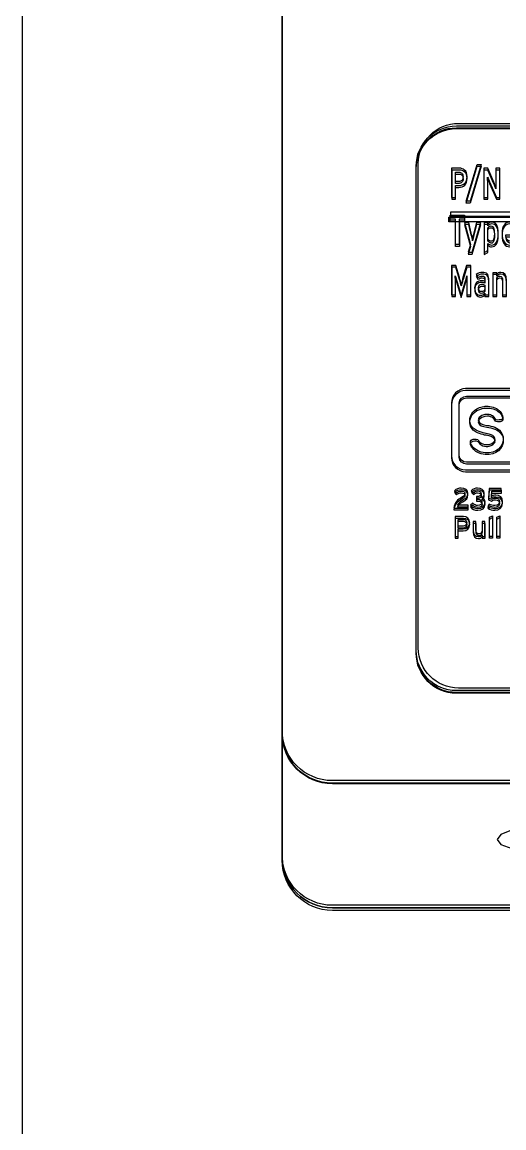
# Model space of a CAD drawing. Extents: x 2 to 47.7, y 0.2 to 35.3.
# Drawn here: x 27.998 to 28.957, y 14.215 to 16.418 of the extents above; entities that cross this region are included whole.
import ezdxf

# ---------------------------------------------------------------- set-up
doc = ezdxf.new("R2010")
doc.units = 0
doc.header["$MEASUREMENT"] = 0
for name, color, linetype in [('2_01__NONE__XX', 7, 'CONTINUOUS'), ('2_02__EIA-232__1', 7, 'CONTINUOUS'), ('2_03__EIA-485__4_WIRE___2', 7, 'CONTINUOUS'), ('2_04__FIBER_OPTIC_200_U_03', 7, 'CONTINUOUS'), ('2_05__FIBER_OPTIC_62_5_U_0', 7, 'CONTINUOUS'), ('2_06__EIA-485__2-WIRE___5', 7, 'CONTINUOUS'), ('4_00__DWG', 7, 'CONTINUOUS')]:
    doc.layers.add(name, color=color, linetype=linetype)

msp = doc.modelspace()

# ---------------------------------------------------------------- linework, layer by layer
at = {"layer": '2_01__NONE__XX', "color": 250}
msp.add_open_spline([(30.5739, 14.7537), (30.5739, 14.6984), (30.5291, 14.6537), (30.4739, 14.6537), (30.4739, 14.6537), (28.6157, 14.6537), (28.6157, 14.6537), (28.5605, 14.6537), (28.5157, 14.6984), (28.5157, 14.7537), (28.5157, 14.7537), (28.5157, 19.5922), (28.5157, 19.5922), (28.5157, 19.6475), (28.5605, 19.6922), (28.6157, 19.6922), (28.6157, 19.6922), (30.4739, 19.6922), (30.4739, 19.6922), (30.5291, 19.6922), (30.5739, 19.6475), (30.5739, 19.5922), (30.5739, 19.5922), (30.5739, 14.7537), (30.5739, 14.7537)], degree=3, knots=[0, 0, 0, 0, 1, 1, 1, 2, 2, 2, 3, 3, 3, 4, 4, 4, 5, 5, 5, 6, 6, 6, 7, 7, 7, 8, 8, 8, 8], dxfattribs=at)
at = {"layer": '2_02__EIA-232__1', "color": 250}
msp.add_lwpolyline([(28.9946, 14.6537), (28.6157, 14.6537)], dxfattribs=at)
for points, knots in [([(30.1007, 14.6537), (30.1007, 14.6537), (30.4739, 14.6537), (30.4739, 14.6537), (30.5291, 14.6537), (30.5739, 14.6984), (30.5739, 14.7537), (30.5739, 14.7537), (30.5739, 19.5922), (30.5739, 19.5922), (30.5739, 19.6475), (30.5291, 19.6922), (30.4739, 19.6922), (30.4739, 19.6922), (28.6157, 19.6922), (28.6157, 19.6922), (28.5605, 19.6922), (28.5157, 19.6475), (28.5157, 19.5922), (28.5157, 19.5922), (28.5157, 14.7537), (28.5157, 14.7537), (28.5157, 14.6984), (28.5605, 14.6537), (28.6157, 14.6537)], [0, 0, 0, 0, 1, 1, 1, 2, 2, 2, 3, 3, 3, 4, 4, 4, 5, 5, 5, 6, 6, 6, 7, 7, 7, 8, 8, 8, 8]), ([(30.5738, 15.0072), (30.5738, 14.9519), (30.529, 14.9072), (30.4738, 14.9072), (30.4738, 14.9072), (28.6156, 14.9072), (28.6156, 14.9072), (28.5604, 14.9072), (28.5156, 14.9519), (28.5156, 15.0072)], [0, 0, 0, 0, 1, 1, 1, 2, 2, 2, 3, 3, 3, 3])]:
    msp.add_open_spline(points, degree=3, knots=knots, dxfattribs=at)
at = {"layer": '2_03__EIA-485__4_WIRE___2', "color": 250}
msp.add_lwpolyline([(30.2176, 16.0207), (28.8476, 16.0207), (28.8476, 16.0298), (30.2176, 16.0298), (30.2176, 16.0207)], dxfattribs=at)
for points, knots in [([(28.9888, 14.6537), (28.9888, 14.6537), (28.6157, 14.6537), (28.6157, 14.6537), (28.5605, 14.6537), (28.5157, 14.6984), (28.5157, 14.7537), (28.5157, 14.7537), (28.5157, 19.5922), (28.5157, 19.5922), (28.5157, 19.6475), (28.5605, 19.6922), (28.6157, 19.6922), (28.6157, 19.6922), (30.4739, 19.6922), (30.4739, 19.6922), (30.5291, 19.6922), (30.5739, 19.6475), (30.5739, 19.5922), (30.5739, 19.5922), (30.5739, 14.7537), (30.5739, 14.7537), (30.5739, 14.6984), (30.5291, 14.6537), (30.4739, 14.6537)], [0, 0, 0, 0, 1, 1, 1, 2, 2, 2, 3, 3, 3, 4, 4, 4, 5, 5, 5, 6, 6, 6, 7, 7, 7, 8, 8, 8, 8]), ([(28.8626, 16.2062), (28.8184, 16.2062), (28.7826, 16.1704), (28.7826, 16.1262), (28.7826, 16.1262), (28.7826, 15.1612), (28.7826, 15.1612), (28.7826, 15.117), (28.8184, 15.0812), (28.8626, 15.0812), (28.8626, 15.0812), (30.2026, 15.0812), (30.2026, 15.0812), (30.2467, 15.0812), (30.2826, 15.117), (30.2826, 15.1612), (30.2826, 15.1612), (30.2826, 16.1262), (30.2826, 16.1262), (30.2826, 16.1704), (30.2467, 16.2062), (30.2026, 16.2062), (30.2026, 16.2062), (28.8626, 16.2062), (28.8626, 16.2062)], [0, 0, 0, 0, 1, 1, 1, 2, 2, 2, 3, 3, 3, 4, 4, 4, 5, 5, 5, 6, 6, 6, 7, 7, 7, 8, 8, 8, 8]), ([(30.5739, 15.002), (30.5739, 14.9468), (30.5291, 14.902), (30.4739, 14.902), (30.4739, 14.902), (28.6157, 14.902), (28.6157, 14.902), (28.5605, 14.902), (28.5157, 14.9468), (28.5157, 15.002)], [0, 0, 0, 0, 1, 1, 1, 2, 2, 2, 3, 3, 3, 3])]:
    msp.add_open_spline(points, degree=3, knots=knots, dxfattribs=at)
at = {"layer": '2_04__FIBER_OPTIC_200_U_03', "color": 250}
for points in [[(28.8901, 16.0578), (28.882, 16.0578), (28.9041, 16.1312), (28.9122, 16.1312), (28.8901, 16.0578)], [(28.8686, 16.0218), (28.8686, 15.9715), (28.8607, 15.9715), (28.8607, 16.0218), (28.8503, 16.0218), (28.8503, 16.0298), (28.879, 16.0298), (28.879, 16.0218), (28.8686, 16.0218)], [(28.9285, 15.3901), (28.9285, 15.4281), (28.9343, 15.4311), (28.9343, 15.3901), (28.9285, 15.3901)], [(28.9434, 15.3901), (28.9434, 15.4281), (28.9492, 15.4311), (28.9492, 15.3901), (28.9434, 15.3901)], [(29.0428, 14.8158), (29.0046, 14.8138), (28.9723, 14.8082), (28.9509, 14.7999), (28.9436, 14.79), (28.9515, 14.7801), (28.9734, 14.7717), (29.006, 14.7661), (29.0444, 14.7641)]]:
    msp.add_lwpolyline(points, dxfattribs=at)
for points, knots in [([(29.2019, 14.6485), (29.2019, 14.6485), (28.6158, 14.6485), (28.6158, 14.6485), (28.5605, 14.6485), (28.5158, 14.6933), (28.5158, 14.7485), (28.5158, 14.7485), (28.5158, 19.5871), (28.5158, 19.5871), (28.5158, 19.6423), (28.5605, 19.6871), (28.6158, 19.6871), (28.6158, 19.6871), (30.4739, 19.6871), (30.4739, 19.6871), (30.5292, 19.6871), (30.5739, 19.6423), (30.5739, 19.5871), (30.5739, 19.5871), (30.5739, 14.7485), (30.5739, 14.7485), (30.5739, 14.6933), (30.5292, 14.6485), (30.4739, 14.6485), (30.4739, 14.6485), (29.8729, 14.6485), (29.8729, 14.6485)], [0, 0, 0, 0, 1, 1, 1, 2, 2, 2, 3, 3, 3, 4, 4, 4, 5, 5, 5, 6, 6, 6, 7, 7, 7, 8, 8, 8, 9, 9, 9, 9]), ([(28.8627, 16.2077), (28.8185, 16.2077), (28.7827, 16.1719), (28.7827, 16.1277), (28.7827, 16.1277), (28.7827, 15.1627), (28.7827, 15.1627), (28.7827, 15.1185), (28.8185, 15.0827), (28.8627, 15.0827), (28.8627, 15.0827), (30.2027, 15.0827), (30.2027, 15.0827), (30.2468, 15.0827), (30.2827, 15.1185), (30.2827, 15.1627), (30.2827, 15.1627), (30.2827, 16.1277), (30.2827, 16.1277), (30.2827, 16.1719), (30.2468, 16.2077), (30.2027, 16.2077), (30.2027, 16.2077), (28.8627, 16.2077), (28.8627, 16.2077)], [0, 0, 0, 0, 1, 1, 1, 2, 2, 2, 3, 3, 3, 4, 4, 4, 5, 5, 5, 6, 6, 6, 7, 7, 7, 8, 8, 8, 8]), ([(28.8841, 16.1067), (28.884, 16.1008), (28.8824, 16.0964), (28.8792, 16.0935), (28.8761, 16.0905), (28.8723, 16.0891), (28.8678, 16.0891), (28.8678, 16.0891), (28.8612, 16.0891), (28.8612, 16.0891), (28.8612, 16.0891), (28.8612, 16.0653), (28.8612, 16.0653), (28.8612, 16.0653), (28.8533, 16.0653), (28.8533, 16.0653), (28.8533, 16.0653), (28.8533, 16.1236), (28.8533, 16.1236), (28.8533, 16.1236), (28.8682, 16.1236), (28.8682, 16.1236), (28.8724, 16.1236), (28.8761, 16.1223), (28.8792, 16.1197), (28.8824, 16.1171), (28.884, 16.1127), (28.8841, 16.1067)], [0, 0, 0, 0, 1, 1, 1, 2, 2, 2, 3, 3, 3, 4, 4, 4, 5, 5, 5, 6, 6, 6, 7, 7, 7, 8, 8, 8, 9, 9, 9, 9]), ([(28.876, 16.1064), (28.8759, 16.1097), (28.8751, 16.1121), (28.8735, 16.1136), (28.8719, 16.115), (28.87, 16.1157), (28.8677, 16.1157), (28.8677, 16.1157), (28.8612, 16.1157), (28.8612, 16.1157), (28.8612, 16.1157), (28.8612, 16.097), (28.8612, 16.097), (28.8612, 16.097), (28.8679, 16.097), (28.8679, 16.097), (28.8703, 16.097), (28.8722, 16.0978), (28.8737, 16.0994), (28.8752, 16.1009), (28.876, 16.1032), (28.876, 16.1064)], [0, 0, 0, 0, 1, 1, 1, 2, 2, 2, 3, 3, 3, 4, 4, 4, 5, 5, 5, 6, 6, 6, 7, 7, 7, 7]), ([(28.9425, 16.0653), (28.9425, 16.0653), (28.9288, 16.0966), (28.9288, 16.0966), (28.9273, 16.1002), (28.926, 16.1034), (28.9249, 16.1061), (28.925, 16.1026), (28.925, 16.0987), (28.925, 16.0945), (28.925, 16.0945), (28.925, 16.0653), (28.925, 16.0653), (28.925, 16.0653), (28.9173, 16.0653), (28.9173, 16.0653), (28.9173, 16.0653), (28.9173, 16.1236), (28.9173, 16.1236), (28.9173, 16.1236), (28.9252, 16.1236), (28.9252, 16.1236), (28.9252, 16.1236), (28.9374, 16.0959), (28.9374, 16.0959), (28.9389, 16.0923), (28.9402, 16.0891), (28.9414, 16.0863), (28.9413, 16.0898), (28.9412, 16.0937), (28.9412, 16.098), (28.9412, 16.098), (28.9412, 16.1236), (28.9412, 16.1236), (28.9412, 16.1236), (28.9489, 16.1236), (28.9489, 16.1236), (28.9489, 16.1236), (28.9489, 16.0653), (28.9489, 16.0653), (28.9489, 16.0653), (28.9425, 16.0653), (28.9425, 16.0653)], [0, 0, 0, 0, 1, 1, 1, 2, 2, 2, 3, 3, 3, 4, 4, 4, 5, 5, 5, 6, 6, 6, 7, 7, 7, 8, 8, 8, 9, 9, 9, 10, 10, 10, 11, 11, 11, 12, 12, 12, 13, 13, 13, 14, 14, 14, 14]), ([(28.9462, 15.9929), (28.946, 15.9781), (28.9416, 15.9707), (28.9329, 15.9706), (28.9299, 15.9706), (28.9275, 15.9716), (28.9255, 15.9738), (28.9255, 15.9738), (28.9255, 15.9596), (28.9255, 15.9596), (28.9255, 15.9596), (28.9178, 15.9554), (28.9178, 15.9554), (28.9178, 15.9554), (28.9178, 16.0152), (28.9178, 16.0152), (28.9178, 16.0152), (28.9255, 16.0152), (28.9255, 16.0152), (28.9255, 16.0152), (28.9255, 16.0123), (28.9255, 16.0123), (28.9265, 16.0136), (28.9277, 16.0145), (28.9289, 16.0152), (28.9301, 16.0158), (28.9316, 16.0162), (28.9334, 16.0162), (28.9373, 16.0162), (28.9405, 16.0146), (28.9428, 16.0112), (28.945, 16.0076), (28.9461, 16.0015), (28.9462, 15.9929)], [0, 0, 0, 0, 1, 1, 1, 2, 2, 2, 3, 3, 3, 4, 4, 4, 5, 5, 5, 6, 6, 6, 7, 7, 7, 8, 8, 8, 9, 9, 9, 10, 10, 10, 11, 11, 11, 11]), ([(28.9836, 15.9935), (28.9836, 15.9926), (28.9836, 15.9917), (28.9836, 15.9907), (28.9836, 15.9907), (28.9613, 15.9907), (28.9613, 15.9907), (28.962, 15.9823), (28.9647, 15.9781), (28.9693, 15.9782), (28.9711, 15.9782), (28.9725, 15.9785), (28.9737, 15.979), (28.9748, 15.9795), (28.9759, 15.9804), (28.977, 15.9815), (28.977, 15.9815), (28.9818, 15.9764), (28.9818, 15.9764), (28.9788, 15.9727), (28.9746, 15.9708), (28.9692, 15.9706), (28.9642, 15.9706), (28.9603, 15.9727), (28.9576, 15.9767), (28.955, 15.9807), (28.9536, 15.9862), (28.9536, 15.9931), (28.9539, 16.0085), (28.9589, 16.0162), (28.9687, 16.0162), (28.9731, 16.0162), (28.9766, 16.0143), (28.9793, 16.0106), (28.9821, 16.0068), (28.9836, 16.0012), (28.9836, 15.9935)], [0, 0, 0, 0, 1, 1, 1, 2, 2, 2, 3, 3, 3, 4, 4, 4, 5, 5, 5, 6, 6, 6, 7, 7, 7, 8, 8, 8, 9, 9, 9, 10, 10, 10, 11, 11, 11, 12, 12, 12, 12]), ([(28.8941, 15.9561), (28.8941, 15.9561), (28.8862, 15.9561), (28.8862, 15.9561), (28.8862, 15.9561), (28.891, 15.9715), (28.891, 15.9715), (28.891, 15.9715), (28.8788, 16.0152), (28.8788, 16.0152), (28.8788, 16.0152), (28.8873, 16.0152), (28.8873, 16.0152), (28.8873, 16.0152), (28.8924, 15.9945), (28.8924, 15.9945), (28.8935, 15.99), (28.8943, 15.9861), (28.895, 15.9826), (28.8957, 15.9861), (28.8966, 15.99), (28.8977, 15.9946), (28.8977, 15.9946), (28.9028, 16.0152), (28.9028, 16.0152), (28.9028, 16.0152), (28.9113, 16.0152), (28.9113, 16.0152), (28.9113, 16.0152), (28.8941, 15.9561), (28.8941, 15.9561)], [0, 0, 0, 0, 1, 1, 1, 2, 2, 2, 3, 3, 3, 4, 4, 4, 5, 5, 5, 6, 6, 6, 7, 7, 7, 8, 8, 8, 9, 9, 9, 10, 10, 10, 10]), ([(28.9384, 15.9925), (28.9384, 15.9982), (28.9379, 16.0024), (28.9368, 16.0049), (28.9357, 16.0074), (28.9341, 16.0087), (28.9318, 16.0087), (28.9305, 16.0087), (28.9293, 16.0083), (28.9282, 16.0076), (28.9272, 16.0068), (28.9263, 16.0059), (28.9255, 16.0047), (28.9255, 16.0047), (28.9255, 15.982), (28.9255, 15.982), (28.9274, 15.9794), (28.9296, 15.978), (28.9322, 15.978), (28.9342, 15.978), (28.9358, 15.9792), (28.9368, 15.9815), (28.9379, 15.9837), (28.9384, 15.9874), (28.9384, 15.9925)], [0, 0, 0, 0, 1, 1, 1, 2, 2, 2, 3, 3, 3, 4, 4, 4, 5, 5, 5, 6, 6, 6, 7, 7, 7, 8, 8, 8, 8]), ([(28.8837, 15.8715), (28.8837, 15.8715), (28.8837, 15.895), (28.8837, 15.895), (28.8837, 15.9005), (28.8837, 15.9053), (28.8838, 15.9094), (28.8827, 15.9053), (28.8812, 15.9003), (28.8795, 15.8943), (28.8795, 15.8943), (28.8722, 15.8699), (28.8722, 15.8699), (28.8722, 15.8699), (28.8649, 15.8943), (28.8649, 15.8943), (28.8631, 15.9003), (28.8617, 15.9053), (28.8605, 15.9094), (28.8606, 15.9053), (28.8607, 15.9005), (28.8607, 15.895), (28.8607, 15.895), (28.8607, 15.8715), (28.8607, 15.8715), (28.8607, 15.8715), (28.8533, 15.8715), (28.8533, 15.8715), (28.8533, 15.8715), (28.8533, 15.9298), (28.8533, 15.9298), (28.8533, 15.9298), (28.8616, 15.9298), (28.8616, 15.9298), (28.8616, 15.9298), (28.8689, 15.9056), (28.8689, 15.9056), (28.8704, 15.9006), (28.8715, 15.8963), (28.8724, 15.8928), (28.8727, 15.8941), (28.8733, 15.8961), (28.8741, 15.8989), (28.8748, 15.9017), (28.8754, 15.904), (28.8759, 15.9058), (28.8759, 15.9058), (28.8832, 15.9298), (28.8832, 15.9298), (28.8832, 15.9298), (28.8914, 15.9298), (28.8914, 15.9298), (28.8914, 15.9298), (28.8914, 15.8715), (28.8914, 15.8715), (28.8914, 15.8715), (28.8837, 15.8715), (28.8837, 15.8715)], [0, 0, 0, 0, 1, 1, 1, 2, 2, 2, 3, 3, 3, 4, 4, 4, 5, 5, 5, 6, 6, 6, 7, 7, 7, 8, 8, 8, 9, 9, 9, 10, 10, 10, 11, 11, 11, 12, 12, 12, 13, 13, 13, 14, 14, 14, 15, 15, 15, 16, 16, 16, 17, 17, 17, 18, 18, 18, 19, 19, 19, 19]), ([(28.9194, 15.8715), (28.9194, 15.8715), (28.9194, 15.8745), (28.9194, 15.8745), (28.9173, 15.8719), (28.9144, 15.8706), (28.9106, 15.8706), (28.9075, 15.8706), (28.9048, 15.8718), (28.9026, 15.8743), (28.9003, 15.8767), (28.8992, 15.8804), (28.8991, 15.8852), (28.8991, 15.89), (28.9004, 15.8936), (28.9031, 15.896), (28.9055, 15.8984), (28.9088, 15.8996), (28.9129, 15.8996), (28.9155, 15.8995), (28.9176, 15.899), (28.9194, 15.8981), (28.9194, 15.8981), (28.9194, 15.9024), (28.9194, 15.9024), (28.9194, 15.9046), (28.919, 15.9062), (28.9182, 15.9072), (28.9174, 15.9082), (28.9159, 15.9087), (28.9139, 15.9087), (28.9114, 15.9087), (28.9086, 15.9078), (28.9055, 15.9059), (28.9055, 15.9059), (28.9022, 15.912), (28.9022, 15.912), (28.9063, 15.9147), (28.9104, 15.9161), (28.9144, 15.9162), (28.919, 15.9162), (28.9222, 15.9152), (28.9242, 15.9133), (28.9261, 15.9113), (28.9271, 15.9079), (28.9271, 15.9031), (28.9271, 15.9031), (28.9271, 15.8715), (28.9271, 15.8715), (28.9271, 15.8715), (28.9194, 15.8715), (28.9194, 15.8715)], [0, 0, 0, 0, 1, 1, 1, 2, 2, 2, 3, 3, 3, 4, 4, 4, 5, 5, 5, 6, 6, 6, 7, 7, 7, 8, 8, 8, 9, 9, 9, 10, 10, 10, 11, 11, 11, 12, 12, 12, 13, 13, 13, 14, 14, 14, 15, 15, 15, 16, 16, 16, 17, 17, 17, 17]), ([(28.9545, 15.8715), (28.9545, 15.8715), (28.9545, 15.8984), (28.9545, 15.8984), (28.9545, 15.9021), (28.9542, 15.9048), (28.9534, 15.9064), (28.9526, 15.9079), (28.9512, 15.9086), (28.9493, 15.9086), (28.9468, 15.9085), (28.9447, 15.9072), (28.943, 15.9046), (28.943, 15.9046), (28.943, 15.8715), (28.943, 15.8715), (28.943, 15.8715), (28.9352, 15.8715), (28.9352, 15.8715), (28.9352, 15.8715), (28.9352, 15.9152), (28.9352, 15.9152), (28.9352, 15.9152), (28.943, 15.9152), (28.943, 15.9152), (28.943, 15.9152), (28.943, 15.9122), (28.943, 15.9122), (28.9448, 15.9147), (28.9475, 15.9161), (28.9512, 15.9162), (28.9587, 15.9162), (28.9624, 15.9107), (28.9623, 15.8997), (28.9623, 15.8997), (28.9623, 15.8715), (28.9623, 15.8715), (28.9623, 15.8715), (28.9545, 15.8715), (28.9545, 15.8715)], [0, 0, 0, 0, 1, 1, 1, 2, 2, 2, 3, 3, 3, 4, 4, 4, 5, 5, 5, 6, 6, 6, 7, 7, 7, 8, 8, 8, 9, 9, 9, 10, 10, 10, 11, 11, 11, 12, 12, 12, 13, 13, 13, 13]), ([(28.9194, 15.8907), (28.9185, 15.8912), (28.9176, 15.8916), (28.9166, 15.892), (28.9156, 15.8922), (28.9144, 15.8923), (28.913, 15.8923), (28.909, 15.8923), (28.9069, 15.89), (28.9068, 15.8854), (28.9069, 15.8803), (28.9086, 15.8777), (28.9122, 15.8778), (28.9155, 15.8778), (28.9179, 15.8792), (28.9194, 15.8819), (28.9194, 15.8819), (28.9194, 15.8907), (28.9194, 15.8907)], [0, 0, 0, 0, 1, 1, 1, 2, 2, 2, 3, 3, 3, 4, 4, 4, 5, 5, 5, 6, 6, 6, 6]), ([(28.8809, 15.6844), (28.8809, 15.6844), (29.1033, 15.6844), (29.1033, 15.6844), (29.1189, 15.6844), (29.1319, 15.6712), (29.1319, 15.6555), (29.1319, 15.6555), (29.1319, 15.5509), (29.1319, 15.5509), (29.1319, 15.5352), (29.1189, 15.5225), (29.1033, 15.5225), (29.1033, 15.5225), (28.8809, 15.5225), (28.8809, 15.5225), (28.8655, 15.5225), (28.8529, 15.5352), (28.8529, 15.5509), (28.8529, 15.5509), (28.8529, 15.6555), (28.8529, 15.6555), (28.8529, 15.6712), (28.8655, 15.6844), (28.8809, 15.6844)], [0, 0, 0, 0, 1, 1, 1, 2, 2, 2, 3, 3, 3, 4, 4, 4, 5, 5, 5, 6, 6, 6, 7, 7, 7, 8, 8, 8, 8]), ([(28.8831, 15.6695), (28.8748, 15.6695), (28.8684, 15.6632), (28.8684, 15.6561), (28.8684, 15.6561), (28.8684, 15.5509), (28.8684, 15.5509), (28.8684, 15.5437), (28.8748, 15.5378), (28.8831, 15.5378), (28.8831, 15.5378), (29.1021, 15.5378), (29.1021, 15.5378), (29.1104, 15.5378), (29.1172, 15.5437), (29.1172, 15.5509), (29.1172, 15.5509), (29.1172, 15.6561), (29.1172, 15.6561), (29.1172, 15.6632), (29.1104, 15.6695), (29.1021, 15.6695), (29.1021, 15.6695), (28.8831, 15.6695), (28.8831, 15.6695)], [0, 0, 0, 0, 1, 1, 1, 2, 2, 2, 3, 3, 3, 4, 4, 4, 5, 5, 5, 6, 6, 6, 7, 7, 7, 8, 8, 8, 8]), ([(28.9054, 15.5828), (28.9018, 15.5849), (28.8959, 15.5835), (28.8945, 15.5831), (28.8899, 15.5819), (28.8911, 15.5778), (28.8911, 15.5766), (28.8916, 15.5741), (28.8927, 15.5721), (28.8945, 15.57), (28.8964, 15.5664), (28.9053, 15.5594), (28.9118, 15.5579), (28.9348, 15.5525), (28.9525, 15.5631), (28.9558, 15.5802), (28.9563, 15.5838), (28.9565, 15.593), (28.9512, 15.5987), (28.9448, 15.6068), (28.9345, 15.6102), (28.9233, 15.6113), (28.9142, 15.6122), (28.9083, 15.615), (28.9067, 15.6203), (28.9057, 15.623), (28.9067, 15.6242), (28.9079, 15.6269), (28.9143, 15.6341), (28.9247, 15.6331), (28.9281, 15.633), (28.9315, 15.6322), (28.9349, 15.6305), (28.9364, 15.6288), (28.9378, 15.6275), (28.9409, 15.623), (28.9419, 15.6225), (28.9436, 15.6218), (28.9451, 15.6218), (28.948, 15.622), (28.9509, 15.6223), (28.9529, 15.6225), (28.9541, 15.6242), (28.9552, 15.6255), (28.9553, 15.6257), (28.9555, 15.6271), (28.9552, 15.6325), (28.952, 15.636), (28.9497, 15.639), (28.9468, 15.6421), (28.9455, 15.6428), (28.9425, 15.6449), (28.9347, 15.6496), (28.9231, 15.6497), (28.9179, 15.6491), (28.9139, 15.6487), (28.9047, 15.646), (28.8987, 15.6408), (28.8954, 15.6379), (28.8869, 15.6288), (28.8903, 15.616), (28.891, 15.6137), (28.8926, 15.6063), (28.9019, 15.6015), (28.9087, 15.598), (28.9256, 15.594), (28.9218, 15.5951), (28.9244, 15.5942), (28.931, 15.5939), (28.9352, 15.5909), (28.9387, 15.5884), (28.9398, 15.5861), (28.9397, 15.5826), (28.9396, 15.5805), (28.9364, 15.5765), (28.932, 15.5747), (28.9281, 15.573), (28.9166, 15.5708), (28.9091, 15.5782), (28.9071, 15.5802), (28.907, 15.5819), (28.9054, 15.5828)], [0, 0, 0, 0, 1, 1, 1, 2, 2, 2, 3, 3, 3, 4, 4, 4, 5, 5, 5, 6, 6, 6, 7, 7, 7, 8, 8, 8, 9, 9, 9, 10, 10, 10, 11, 11, 11, 12, 12, 12, 13, 13, 13, 14, 14, 14, 15, 15, 15, 16, 16, 16, 17, 17, 17, 18, 18, 18, 19, 19, 19, 20, 20, 20, 21, 21, 21, 22, 22, 22, 23, 23, 23, 24, 24, 24, 25, 25, 25, 26, 26, 26, 27, 27, 27, 27]), ([(28.8579, 15.4464), (28.8583, 15.4579), (28.8652, 15.463), (28.873, 15.4677), (28.8784, 15.4708), (28.8797, 15.4726), (28.8797, 15.4753), (28.8797, 15.4785), (28.8776, 15.4805), (28.8722, 15.4805), (28.8689, 15.4805), (28.8652, 15.479), (28.8627, 15.4766), (28.8627, 15.4766), (28.8589, 15.481), (28.8589, 15.481), (28.8625, 15.4844), (28.8674, 15.4864), (28.8723, 15.4864), (28.8805, 15.4864), (28.8857, 15.4829), (28.8857, 15.4756), (28.8857, 15.4696), (28.8827, 15.467), (28.8758, 15.4629), (28.8683, 15.4584), (28.8662, 15.4559), (28.8652, 15.4521), (28.8652, 15.4521), (28.8861, 15.4521), (28.8861, 15.4521), (28.8861, 15.4521), (28.8861, 15.4464), (28.8861, 15.4464), (28.8861, 15.4464), (28.8579, 15.4464), (28.8579, 15.4464)], [0, 0, 0, 0, 1, 1, 1, 2, 2, 2, 3, 3, 3, 4, 4, 4, 5, 5, 5, 6, 6, 6, 7, 7, 7, 8, 8, 8, 9, 9, 9, 10, 10, 10, 11, 11, 11, 12, 12, 12, 12]), ([(28.9051, 15.4458), (28.8995, 15.4458), (28.8937, 15.4482), (28.8909, 15.4523), (28.8909, 15.4523), (28.8954, 15.4561), (28.8954, 15.4561), (28.8978, 15.4531), (28.9015, 15.4516), (28.9051, 15.4516), (28.9114, 15.4516), (28.9137, 15.4541), (28.9137, 15.4581), (28.9137, 15.4622), (28.9107, 15.464), (28.9065, 15.464), (28.9065, 15.464), (28.9029, 15.464), (28.9029, 15.464), (28.9029, 15.464), (28.9029, 15.4697), (28.9029, 15.4697), (28.9029, 15.4697), (28.9065, 15.4697), (28.9065, 15.4697), (28.9101, 15.4697), (28.9121, 15.4722), (28.9121, 15.4751), (28.9121, 15.4774), (28.9104, 15.4805), (28.9046, 15.4805), (28.9015, 15.4805), (28.8991, 15.4792), (28.8969, 15.4769), (28.8969, 15.4769), (28.8925, 15.481), (28.8925, 15.481), (28.8958, 15.4845), (28.8998, 15.4864), (28.9047, 15.4864), (28.9122, 15.4864), (28.9182, 15.4826), (28.9182, 15.4757), (28.9182, 15.471), (28.9161, 15.4686), (28.9134, 15.4671), (28.9171, 15.466), (28.9198, 15.463), (28.9198, 15.4581), (28.9198, 15.4501), (28.9143, 15.4458), (28.9051, 15.4458)], [0, 0, 0, 0, 1, 1, 1, 2, 2, 2, 3, 3, 3, 4, 4, 4, 5, 5, 5, 6, 6, 6, 7, 7, 7, 8, 8, 8, 9, 9, 9, 10, 10, 10, 11, 11, 11, 12, 12, 12, 13, 13, 13, 14, 14, 14, 15, 15, 15, 16, 16, 16, 17, 17, 17, 17]), ([(28.939, 15.4458), (28.934, 15.4458), (28.9295, 15.447), (28.9253, 15.4497), (28.9253, 15.4497), (28.9281, 15.4546), (28.9281, 15.4546), (28.9315, 15.4527), (28.9356, 15.4515), (28.9392, 15.4515), (28.9453, 15.4515), (28.9485, 15.4545), (28.9485, 15.4595), (28.9485, 15.4642), (28.9454, 15.4665), (28.9405, 15.4665), (28.9372, 15.4665), (28.9349, 15.4656), (28.9329, 15.4641), (28.9329, 15.4641), (28.9266, 15.4665), (28.9266, 15.4665), (28.9266, 15.4665), (28.928, 15.4858), (28.928, 15.4858), (28.928, 15.4858), (28.9522, 15.4858), (28.9522, 15.4858), (28.9522, 15.4858), (28.9522, 15.4801), (28.9522, 15.4801), (28.9522, 15.4801), (28.9333, 15.4801), (28.9333, 15.4801), (28.9333, 15.4801), (28.9325, 15.4702), (28.9325, 15.4702), (28.9347, 15.4714), (28.9374, 15.4722), (28.941, 15.4722), (28.95, 15.4722), (28.9545, 15.4669), (28.9545, 15.4598), (28.9545, 15.4502), (28.9481, 15.4458), (28.939, 15.4458)], [0, 0, 0, 0, 1, 1, 1, 2, 2, 2, 3, 3, 3, 4, 4, 4, 5, 5, 5, 6, 6, 6, 7, 7, 7, 8, 8, 8, 9, 9, 9, 10, 10, 10, 11, 11, 11, 12, 12, 12, 13, 13, 13, 14, 14, 14, 15, 15, 15, 15]), ([(28.8764, 15.4048), (28.8764, 15.4048), (28.8661, 15.4048), (28.8661, 15.4048), (28.8661, 15.4048), (28.8661, 15.3901), (28.8661, 15.3901), (28.8661, 15.3901), (28.8603, 15.3901), (28.8603, 15.3901), (28.8603, 15.3901), (28.8603, 15.4295), (28.8603, 15.4295), (28.8603, 15.4295), (28.8768, 15.4295), (28.8768, 15.4295), (28.884, 15.4295), (28.8894, 15.4254), (28.8894, 15.4172), (28.8894, 15.4091), (28.884, 15.4048), (28.8764, 15.4048)], [0, 0, 0, 0, 1, 1, 1, 2, 2, 2, 3, 3, 3, 4, 4, 4, 5, 5, 5, 6, 6, 6, 7, 7, 7, 7]), ([(28.8767, 15.4239), (28.8767, 15.4239), (28.8661, 15.4239), (28.8661, 15.4239), (28.8661, 15.4239), (28.8661, 15.4104), (28.8661, 15.4104), (28.8661, 15.4104), (28.8767, 15.4104), (28.8767, 15.4104), (28.8812, 15.4104), (28.8834, 15.413), (28.8834, 15.4172), (28.8834, 15.4215), (28.8808, 15.4239), (28.8767, 15.4239)], [0, 0, 0, 0, 1, 1, 1, 2, 2, 2, 3, 3, 3, 4, 4, 4, 5, 5, 5, 5]), ([(28.9139, 15.3901), (28.9139, 15.3901), (28.9139, 15.393), (28.9139, 15.393), (28.9124, 15.3908), (28.9095, 15.3895), (28.9065, 15.3895), (28.8996, 15.3895), (28.896, 15.394), (28.896, 15.4027), (28.896, 15.4027), (28.896, 15.4197), (28.896, 15.4197), (28.896, 15.4197), (28.9018, 15.4197), (28.9018, 15.4197), (28.9018, 15.4197), (28.9018, 15.403), (28.9018, 15.403), (28.9018, 15.397), (28.904, 15.3949), (28.9078, 15.3949), (28.9117, 15.3949), (28.9139, 15.3976), (28.9139, 15.4024), (28.9139, 15.4024), (28.9139, 15.4197), (28.9139, 15.4197), (28.9139, 15.4197), (28.9197, 15.4197), (28.9197, 15.4197), (28.9197, 15.4197), (28.9197, 15.3901), (28.9197, 15.3901), (28.9197, 15.3901), (28.9139, 15.3901), (28.9139, 15.3901)], [0, 0, 0, 0, 1, 1, 1, 2, 2, 2, 3, 3, 3, 4, 4, 4, 5, 5, 5, 6, 6, 6, 7, 7, 7, 8, 8, 8, 9, 9, 9, 10, 10, 10, 11, 11, 11, 12, 12, 12, 12]), ([(30.5739, 15.0008), (30.5739, 14.9456), (30.5292, 14.9008), (30.4739, 14.9008), (30.4739, 14.9008), (28.6158, 14.9008), (28.6158, 14.9008), (28.5605, 14.9008), (28.5158, 14.9456), (28.5158, 15.0008)], [0, 0, 0, 0, 1, 1, 1, 2, 2, 2, 3, 3, 3, 3])]:
    msp.add_open_spline(points, degree=3, knots=knots, dxfattribs=at)
at = {"layer": '2_05__FIBER_OPTIC_62_5_U_0', "color": 250}
for points in [[(28.89, 16.0615), (28.8819, 16.0615), (28.904, 16.1348), (28.9121, 16.1348), (28.89, 16.0615)], [(28.8685, 16.0255), (28.8685, 15.9751), (28.8606, 15.9751), (28.8606, 16.0255), (28.8503, 16.0255), (28.8503, 16.0334), (28.879, 16.0334), (28.879, 16.0255), (28.8685, 16.0255)], [(28.9285, 15.3938), (28.9285, 15.4317), (28.9343, 15.4348), (28.9343, 15.3938), (28.9285, 15.3938)], [(28.9434, 15.3938), (28.9434, 15.4317), (28.9492, 15.4348), (28.9492, 15.3938), (28.9434, 15.3938)]]:
    msp.add_lwpolyline(points, dxfattribs=at)
for points, knots in [([(29.9613, 14.6537), (29.9613, 14.6537), (30.4739, 14.6537), (30.4739, 14.6537), (30.5291, 14.6537), (30.5739, 14.6984), (30.5739, 14.7537), (30.5739, 14.7537), (30.5739, 19.5922), (30.5739, 19.5922), (30.5739, 19.6475), (30.5291, 19.6922), (30.4739, 19.6922), (30.4739, 19.6922), (28.6157, 19.6922), (28.6157, 19.6922), (28.5605, 19.6922), (28.5157, 19.6475), (28.5157, 19.5922), (28.5157, 19.5922), (28.5157, 14.7537), (28.5157, 14.7537), (28.5157, 14.6984), (28.5605, 14.6537), (28.6157, 14.6537), (28.6157, 14.6537), (29.1443, 14.6537), (29.1443, 14.6537)], [0, 0, 0, 0, 1, 1, 1, 2, 2, 2, 3, 3, 3, 4, 4, 4, 5, 5, 5, 6, 6, 6, 7, 7, 7, 8, 8, 8, 9, 9, 9, 9]), ([(28.8626, 16.2114), (28.8184, 16.2114), (28.7826, 16.1755), (28.7826, 16.1314), (28.7826, 16.1314), (28.7826, 15.1663), (28.7826, 15.1663), (28.7826, 15.1222), (28.8184, 15.0864), (28.8626, 15.0864), (28.8626, 15.0864), (30.2026, 15.0864), (30.2026, 15.0864), (30.2467, 15.0864), (30.2826, 15.1222), (30.2826, 15.1663), (30.2826, 15.1663), (30.2826, 16.1314), (30.2826, 16.1314), (30.2826, 16.1755), (30.2467, 16.2114), (30.2026, 16.2114), (30.2026, 16.2114), (28.8626, 16.2114), (28.8626, 16.2114)], [0, 0, 0, 0, 1, 1, 1, 2, 2, 2, 3, 3, 3, 4, 4, 4, 5, 5, 5, 6, 6, 6, 7, 7, 7, 8, 8, 8, 8]), ([(28.884, 16.1103), (28.8839, 16.1044), (28.8823, 16.1), (28.8791, 16.0971), (28.876, 16.0942), (28.8722, 16.0927), (28.8678, 16.0927), (28.8678, 16.0927), (28.8611, 16.0927), (28.8611, 16.0927), (28.8611, 16.0927), (28.8611, 16.069), (28.8611, 16.069), (28.8611, 16.069), (28.8532, 16.069), (28.8532, 16.069), (28.8532, 16.069), (28.8532, 16.1273), (28.8532, 16.1273), (28.8532, 16.1273), (28.8682, 16.1273), (28.8682, 16.1273), (28.8723, 16.1273), (28.876, 16.126), (28.8791, 16.1234), (28.8823, 16.1207), (28.8839, 16.1163), (28.884, 16.1103)], [0, 0, 0, 0, 1, 1, 1, 2, 2, 2, 3, 3, 3, 4, 4, 4, 5, 5, 5, 6, 6, 6, 7, 7, 7, 8, 8, 8, 9, 9, 9, 9]), ([(28.9424, 16.069), (28.9424, 16.069), (28.9288, 16.1002), (28.9288, 16.1002), (28.9273, 16.1038), (28.9259, 16.107), (28.9248, 16.1097), (28.9249, 16.1062), (28.925, 16.1023), (28.925, 16.0981), (28.925, 16.0981), (28.925, 16.069), (28.925, 16.069), (28.925, 16.069), (28.9173, 16.069), (28.9173, 16.069), (28.9173, 16.069), (28.9173, 16.1273), (28.9173, 16.1273), (28.9173, 16.1273), (28.9251, 16.1273), (28.9251, 16.1273), (28.9251, 16.1273), (28.9373, 16.0995), (28.9373, 16.0995), (28.9388, 16.0959), (28.9402, 16.0927), (28.9413, 16.0899), (28.9412, 16.0935), (28.9411, 16.0974), (28.9411, 16.1016), (28.9411, 16.1016), (28.9411, 16.1273), (28.9411, 16.1273), (28.9411, 16.1273), (28.9489, 16.1273), (28.9489, 16.1273), (28.9489, 16.1273), (28.9489, 16.069), (28.9489, 16.069), (28.9489, 16.069), (28.9424, 16.069), (28.9424, 16.069)], [0, 0, 0, 0, 1, 1, 1, 2, 2, 2, 3, 3, 3, 4, 4, 4, 5, 5, 5, 6, 6, 6, 7, 7, 7, 8, 8, 8, 9, 9, 9, 10, 10, 10, 11, 11, 11, 12, 12, 12, 13, 13, 13, 14, 14, 14, 14]), ([(28.8759, 16.11), (28.8759, 16.1134), (28.8751, 16.1157), (28.8735, 16.1172), (28.8719, 16.1186), (28.8699, 16.1193), (28.8676, 16.1193), (28.8676, 16.1193), (28.8611, 16.1193), (28.8611, 16.1193), (28.8611, 16.1193), (28.8611, 16.1006), (28.8611, 16.1006), (28.8611, 16.1006), (28.8678, 16.1006), (28.8678, 16.1006), (28.8702, 16.1006), (28.8721, 16.1014), (28.8736, 16.103), (28.8751, 16.1045), (28.8759, 16.1069), (28.8759, 16.11)], [0, 0, 0, 0, 1, 1, 1, 2, 2, 2, 3, 3, 3, 4, 4, 4, 5, 5, 5, 6, 6, 6, 7, 7, 7, 7]), ([(28.894, 15.9598), (28.894, 15.9598), (28.8862, 15.9598), (28.8862, 15.9598), (28.8862, 15.9598), (28.8909, 15.9752), (28.8909, 15.9752), (28.8909, 15.9752), (28.8788, 16.0189), (28.8788, 16.0189), (28.8788, 16.0189), (28.8873, 16.0189), (28.8873, 16.0189), (28.8873, 16.0189), (28.8923, 15.9981), (28.8923, 15.9981), (28.8934, 15.9937), (28.8943, 15.9897), (28.8949, 15.9862), (28.8956, 15.9897), (28.8965, 15.9937), (28.8976, 15.9982), (28.8976, 15.9982), (28.9028, 16.0189), (28.9028, 16.0189), (28.9028, 16.0189), (28.9113, 16.0189), (28.9113, 16.0189), (28.9113, 16.0189), (28.894, 15.9598), (28.894, 15.9598)], [0, 0, 0, 0, 1, 1, 1, 2, 2, 2, 3, 3, 3, 4, 4, 4, 5, 5, 5, 6, 6, 6, 7, 7, 7, 8, 8, 8, 9, 9, 9, 10, 10, 10, 10]), ([(28.9461, 15.9965), (28.946, 15.9818), (28.9415, 15.9743), (28.9328, 15.9742), (28.9299, 15.9742), (28.9274, 15.9753), (28.9254, 15.9774), (28.9254, 15.9774), (28.9254, 15.9632), (28.9254, 15.9632), (28.9254, 15.9632), (28.9177, 15.9591), (28.9177, 15.9591), (28.9177, 15.9591), (28.9177, 16.0189), (28.9177, 16.0189), (28.9177, 16.0189), (28.9254, 16.0189), (28.9254, 16.0189), (28.9254, 16.0189), (28.9254, 16.016), (28.9254, 16.016), (28.9264, 16.0172), (28.9276, 16.0181), (28.9288, 16.0188), (28.93, 16.0195), (28.9315, 16.0198), (28.9333, 16.0198), (28.9373, 16.0199), (28.9404, 16.0182), (28.9427, 16.0148), (28.9449, 16.0113), (28.946, 16.0052), (28.9461, 15.9965)], [0, 0, 0, 0, 1, 1, 1, 2, 2, 2, 3, 3, 3, 4, 4, 4, 5, 5, 5, 6, 6, 6, 7, 7, 7, 8, 8, 8, 9, 9, 9, 10, 10, 10, 11, 11, 11, 11]), ([(28.9836, 15.9971), (28.9836, 15.9962), (28.9835, 15.9953), (28.9835, 15.9943), (28.9835, 15.9943), (28.9613, 15.9943), (28.9613, 15.9943), (28.9619, 15.9859), (28.9646, 15.9817), (28.9693, 15.9818), (28.971, 15.9818), (28.9725, 15.9821), (28.9736, 15.9827), (28.9747, 15.9832), (28.9758, 15.984), (28.977, 15.9851), (28.977, 15.9851), (28.9817, 15.98), (28.9817, 15.98), (28.9788, 15.9763), (28.9746, 15.9744), (28.9691, 15.9742), (28.9641, 15.9743), (28.9603, 15.9763), (28.9576, 15.9804), (28.9549, 15.9844), (28.9536, 15.9898), (28.9536, 15.9968), (28.9538, 16.0121), (28.9588, 16.0198), (28.9686, 16.0198), (28.973, 16.0198), (28.9765, 16.0179), (28.9793, 16.0142), (28.9821, 16.0105), (28.9835, 16.0048), (28.9836, 15.9971)], [0, 0, 0, 0, 1, 1, 1, 2, 2, 2, 3, 3, 3, 4, 4, 4, 5, 5, 5, 6, 6, 6, 7, 7, 7, 8, 8, 8, 9, 9, 9, 10, 10, 10, 11, 11, 11, 12, 12, 12, 12]), ([(28.9383, 15.9961), (28.9383, 16.0019), (28.9378, 16.006), (28.9368, 16.0086), (28.9357, 16.0111), (28.934, 16.0123), (28.9317, 16.0123), (28.9304, 16.0123), (28.9293, 16.012), (28.9282, 16.0113), (28.9271, 16.0105), (28.9262, 16.0095), (28.9254, 16.0083), (28.9254, 16.0083), (28.9254, 15.9856), (28.9254, 15.9856), (28.9273, 15.983), (28.9296, 15.9817), (28.9321, 15.9817), (28.9342, 15.9817), (28.9357, 15.9828), (28.9368, 15.9851), (28.9378, 15.9873), (28.9383, 15.991), (28.9383, 15.9961)], [0, 0, 0, 0, 1, 1, 1, 2, 2, 2, 3, 3, 3, 4, 4, 4, 5, 5, 5, 6, 6, 6, 7, 7, 7, 8, 8, 8, 8]), ([(28.8836, 15.8751), (28.8836, 15.8751), (28.8836, 15.8986), (28.8836, 15.8986), (28.8836, 15.9041), (28.8837, 15.9089), (28.8838, 15.913), (28.8826, 15.909), (28.8812, 15.9039), (28.8794, 15.8979), (28.8794, 15.8979), (28.8722, 15.8735), (28.8722, 15.8735), (28.8722, 15.8735), (28.8648, 15.8979), (28.8648, 15.8979), (28.8631, 15.9039), (28.8616, 15.909), (28.8605, 15.913), (28.8606, 15.9089), (28.8606, 15.9041), (28.8606, 15.8986), (28.8606, 15.8986), (28.8606, 15.8751), (28.8606, 15.8751), (28.8606, 15.8751), (28.8532, 15.8751), (28.8532, 15.8751), (28.8532, 15.8751), (28.8532, 15.9334), (28.8532, 15.9334), (28.8532, 15.9334), (28.8616, 15.9334), (28.8616, 15.9334), (28.8616, 15.9334), (28.8688, 15.9092), (28.8688, 15.9092), (28.8703, 15.9042), (28.8714, 15.9), (28.8723, 15.8964), (28.8727, 15.8977), (28.8732, 15.8997), (28.874, 15.9025), (28.8747, 15.9053), (28.8753, 15.9076), (28.8758, 15.9095), (28.8758, 15.9095), (28.8831, 15.9334), (28.8831, 15.9334), (28.8831, 15.9334), (28.8913, 15.9334), (28.8913, 15.9334), (28.8913, 15.9334), (28.8913, 15.8751), (28.8913, 15.8751), (28.8913, 15.8751), (28.8836, 15.8751), (28.8836, 15.8751)], [0, 0, 0, 0, 1, 1, 1, 2, 2, 2, 3, 3, 3, 4, 4, 4, 5, 5, 5, 6, 6, 6, 7, 7, 7, 8, 8, 8, 9, 9, 9, 10, 10, 10, 11, 11, 11, 12, 12, 12, 13, 13, 13, 14, 14, 14, 15, 15, 15, 16, 16, 16, 17, 17, 17, 18, 18, 18, 19, 19, 19, 19]), ([(28.9193, 15.8751), (28.9193, 15.8751), (28.9193, 15.8781), (28.9193, 15.8781), (28.9172, 15.8755), (28.9143, 15.8742), (28.9106, 15.8742), (28.9074, 15.8742), (28.9047, 15.8754), (28.9025, 15.8779), (28.9003, 15.8803), (28.8991, 15.884), (28.899, 15.8889), (28.899, 15.8937), (28.9003, 15.8972), (28.903, 15.8996), (28.9055, 15.902), (28.9087, 15.9032), (28.9129, 15.9032), (28.9154, 15.9031), (28.9176, 15.9027), (28.9193, 15.9018), (28.9193, 15.9018), (28.9193, 15.9061), (28.9193, 15.9061), (28.9193, 15.9083), (28.9189, 15.9098), (28.9182, 15.9108), (28.9173, 15.9118), (28.9159, 15.9123), (28.9138, 15.9123), (28.9113, 15.9124), (28.9086, 15.9115), (28.9055, 15.9096), (28.9055, 15.9096), (28.9022, 15.9156), (28.9022, 15.9156), (28.9062, 15.9184), (28.9103, 15.9198), (28.9144, 15.9198), (28.9189, 15.9198), (28.9222, 15.9189), (28.9241, 15.917), (28.926, 15.915), (28.927, 15.9115), (28.927, 15.9067), (28.927, 15.9067), (28.927, 15.8751), (28.927, 15.8751), (28.927, 15.8751), (28.9193, 15.8751), (28.9193, 15.8751)], [0, 0, 0, 0, 1, 1, 1, 2, 2, 2, 3, 3, 3, 4, 4, 4, 5, 5, 5, 6, 6, 6, 7, 7, 7, 8, 8, 8, 9, 9, 9, 10, 10, 10, 11, 11, 11, 12, 12, 12, 13, 13, 13, 14, 14, 14, 15, 15, 15, 16, 16, 16, 17, 17, 17, 17]), ([(28.9545, 15.8751), (28.9545, 15.8751), (28.9545, 15.9021), (28.9545, 15.9021), (28.9545, 15.9057), (28.9541, 15.9084), (28.9533, 15.91), (28.9525, 15.9115), (28.9512, 15.9122), (28.9492, 15.9122), (28.9467, 15.9122), (28.9446, 15.9109), (28.9429, 15.9083), (28.9429, 15.9083), (28.9429, 15.8751), (28.9429, 15.8751), (28.9429, 15.8751), (28.9352, 15.8751), (28.9352, 15.8751), (28.9352, 15.8751), (28.9352, 15.9189), (28.9352, 15.9189), (28.9352, 15.9189), (28.9429, 15.9189), (28.9429, 15.9189), (28.9429, 15.9189), (28.9429, 15.9159), (28.9429, 15.9159), (28.9447, 15.9184), (28.9474, 15.9197), (28.9511, 15.9198), (28.9587, 15.9198), (28.9623, 15.9143), (28.9622, 15.9034), (28.9622, 15.9034), (28.9622, 15.8751), (28.9622, 15.8751), (28.9622, 15.8751), (28.9545, 15.8751), (28.9545, 15.8751)], [0, 0, 0, 0, 1, 1, 1, 2, 2, 2, 3, 3, 3, 4, 4, 4, 5, 5, 5, 6, 6, 6, 7, 7, 7, 8, 8, 8, 9, 9, 9, 10, 10, 10, 11, 11, 11, 12, 12, 12, 13, 13, 13, 13]), ([(28.9193, 15.8943), (28.9184, 15.8948), (28.9175, 15.8953), (28.9166, 15.8956), (28.9155, 15.8959), (28.9143, 15.896), (28.9129, 15.896), (28.9089, 15.896), (28.9068, 15.8936), (28.9067, 15.889), (28.9068, 15.8839), (28.9086, 15.8814), (28.9121, 15.8814), (28.9154, 15.8814), (28.9178, 15.8828), (28.9193, 15.8855), (28.9193, 15.8855), (28.9193, 15.8943), (28.9193, 15.8943)], [0, 0, 0, 0, 1, 1, 1, 2, 2, 2, 3, 3, 3, 4, 4, 4, 5, 5, 5, 6, 6, 6, 6]), ([(28.8808, 15.6881), (28.8808, 15.6881), (29.1032, 15.6881), (29.1032, 15.6881), (29.1188, 15.6881), (29.1318, 15.6748), (29.1318, 15.6591), (29.1318, 15.6591), (29.1318, 15.5545), (29.1318, 15.5545), (29.1318, 15.5388), (29.1188, 15.5262), (29.1032, 15.5262), (29.1032, 15.5262), (28.8808, 15.5262), (28.8808, 15.5262), (28.8655, 15.5262), (28.8528, 15.5388), (28.8528, 15.5545), (28.8528, 15.5545), (28.8528, 15.6591), (28.8528, 15.6591), (28.8528, 15.6748), (28.8655, 15.6881), (28.8808, 15.6881)], [0, 0, 0, 0, 1, 1, 1, 2, 2, 2, 3, 3, 3, 4, 4, 4, 5, 5, 5, 6, 6, 6, 7, 7, 7, 8, 8, 8, 8]), ([(28.883, 15.6732), (28.8748, 15.6732), (28.8684, 15.6668), (28.8684, 15.6598), (28.8684, 15.6598), (28.8684, 15.5545), (28.8684, 15.5545), (28.8684, 15.5474), (28.8748, 15.5415), (28.883, 15.5415), (28.883, 15.5415), (29.102, 15.5415), (29.102, 15.5415), (29.1104, 15.5415), (29.1172, 15.5474), (29.1172, 15.5545), (29.1172, 15.5545), (29.1172, 15.6598), (29.1172, 15.6598), (29.1172, 15.6668), (29.1104, 15.6732), (29.102, 15.6732), (29.102, 15.6732), (28.883, 15.6732), (28.883, 15.6732)], [0, 0, 0, 0, 1, 1, 1, 2, 2, 2, 3, 3, 3, 4, 4, 4, 5, 5, 5, 6, 6, 6, 7, 7, 7, 8, 8, 8, 8]), ([(28.9053, 15.5865), (28.9017, 15.5885), (28.8958, 15.5871), (28.8944, 15.5867), (28.8898, 15.5855), (28.891, 15.5814), (28.891, 15.5802), (28.8916, 15.5777), (28.8927, 15.5757), (28.8944, 15.5736), (28.8963, 15.57), (28.9053, 15.563), (28.9118, 15.5615), (28.9348, 15.5561), (28.9524, 15.5667), (28.9558, 15.5838), (28.9562, 15.5875), (28.9564, 15.5966), (28.9511, 15.6023), (28.9448, 15.6104), (28.9345, 15.6138), (28.9233, 15.6149), (28.9142, 15.6159), (28.9082, 15.6186), (28.9066, 15.6239), (28.9056, 15.6266), (28.9066, 15.6279), (28.9078, 15.6306), (28.9143, 15.6377), (28.9246, 15.6368), (28.928, 15.6366), (28.9314, 15.6359), (28.9348, 15.6341), (28.9364, 15.6325), (28.9378, 15.6311), (28.9409, 15.6266), (28.9419, 15.6261), (28.9435, 15.6254), (28.9451, 15.6255), (28.9479, 15.6257), (28.9508, 15.6259), (28.9528, 15.6261), (28.954, 15.6279), (28.9551, 15.6291), (28.9553, 15.6293), (28.9555, 15.6307), (28.9552, 15.6361), (28.9519, 15.6396), (28.9496, 15.6427), (28.9468, 15.6457), (28.9455, 15.6464), (28.9424, 15.6486), (28.9347, 15.6533), (28.923, 15.6533), (28.9178, 15.6528), (28.9138, 15.6524), (28.9046, 15.6496), (28.8986, 15.6445), (28.8953, 15.6416), (28.8868, 15.6324), (28.8903, 15.6196), (28.8909, 15.6174), (28.8925, 15.6099), (28.9018, 15.6051), (28.9086, 15.6016), (28.9256, 15.5976), (28.9217, 15.5987), (28.9244, 15.5978), (28.9309, 15.5975), (28.9351, 15.5945), (28.9386, 15.592), (28.9397, 15.5898), (28.9396, 15.5862), (28.9395, 15.5842), (28.9364, 15.5801), (28.932, 15.5783), (28.928, 15.5767), (28.9165, 15.5744), (28.909, 15.5819), (28.907, 15.5839), (28.9069, 15.5855), (28.9053, 15.5865)], [0, 0, 0, 0, 1, 1, 1, 2, 2, 2, 3, 3, 3, 4, 4, 4, 5, 5, 5, 6, 6, 6, 7, 7, 7, 8, 8, 8, 9, 9, 9, 10, 10, 10, 11, 11, 11, 12, 12, 12, 13, 13, 13, 14, 14, 14, 15, 15, 15, 16, 16, 16, 17, 17, 17, 18, 18, 18, 19, 19, 19, 20, 20, 20, 21, 21, 21, 22, 22, 22, 23, 23, 23, 24, 24, 24, 25, 25, 25, 26, 26, 26, 27, 27, 27, 27]), ([(28.8578, 15.45), (28.8582, 15.4616), (28.8652, 15.4667), (28.8729, 15.4713), (28.8783, 15.4745), (28.8796, 15.4762), (28.8796, 15.4789), (28.8796, 15.4821), (28.8775, 15.4841), (28.8721, 15.4841), (28.8688, 15.4841), (28.8651, 15.4826), (28.8626, 15.4802), (28.8626, 15.4802), (28.8588, 15.4847), (28.8588, 15.4847), (28.8624, 15.488), (28.8674, 15.49), (28.8723, 15.49), (28.8804, 15.49), (28.8857, 15.4865), (28.8857, 15.4793), (28.8857, 15.4732), (28.8827, 15.4706), (28.8758, 15.4665), (28.8682, 15.4621), (28.8661, 15.4595), (28.8652, 15.4558), (28.8652, 15.4558), (28.8861, 15.4558), (28.8861, 15.4558), (28.8861, 15.4558), (28.8861, 15.45), (28.8861, 15.45), (28.8861, 15.45), (28.8578, 15.45), (28.8578, 15.45)], [0, 0, 0, 0, 1, 1, 1, 2, 2, 2, 3, 3, 3, 4, 4, 4, 5, 5, 5, 6, 6, 6, 7, 7, 7, 8, 8, 8, 9, 9, 9, 10, 10, 10, 11, 11, 11, 12, 12, 12, 12]), ([(28.905, 15.4494), (28.8994, 15.4494), (28.8936, 15.4519), (28.8908, 15.4559), (28.8908, 15.4559), (28.8953, 15.4598), (28.8953, 15.4598), (28.8978, 15.4567), (28.9015, 15.4553), (28.905, 15.4553), (28.9113, 15.4553), (28.9136, 15.4577), (28.9136, 15.4617), (28.9136, 15.4658), (28.9106, 15.4676), (28.9065, 15.4676), (28.9065, 15.4676), (28.9028, 15.4676), (28.9028, 15.4676), (28.9028, 15.4676), (28.9028, 15.4734), (28.9028, 15.4734), (28.9028, 15.4734), (28.9064, 15.4734), (28.9064, 15.4734), (28.9101, 15.4734), (28.912, 15.4758), (28.912, 15.4788), (28.912, 15.481), (28.9103, 15.4842), (28.9046, 15.4842), (28.9015, 15.4842), (28.899, 15.4828), (28.8968, 15.4805), (28.8968, 15.4805), (28.8924, 15.4847), (28.8924, 15.4847), (28.8957, 15.4881), (28.8997, 15.49), (28.9047, 15.49), (28.9121, 15.49), (28.9181, 15.4862), (28.9181, 15.4793), (28.9181, 15.4746), (28.916, 15.4723), (28.9133, 15.4707), (28.917, 15.4697), (28.9198, 15.4666), (28.9198, 15.4617), (28.9198, 15.4537), (28.9142, 15.4494), (28.905, 15.4494)], [0, 0, 0, 0, 1, 1, 1, 2, 2, 2, 3, 3, 3, 4, 4, 4, 5, 5, 5, 6, 6, 6, 7, 7, 7, 8, 8, 8, 9, 9, 9, 10, 10, 10, 11, 11, 11, 12, 12, 12, 13, 13, 13, 14, 14, 14, 15, 15, 15, 16, 16, 16, 17, 17, 17, 17]), ([(28.9389, 15.4494), (28.9339, 15.4494), (28.9294, 15.4506), (28.9252, 15.4533), (28.9252, 15.4533), (28.9281, 15.4582), (28.9281, 15.4582), (28.9314, 15.4563), (28.9356, 15.4552), (28.9391, 15.4552), (28.9452, 15.4552), (28.9484, 15.4581), (28.9484, 15.4631), (28.9484, 15.4678), (28.9453, 15.4702), (28.9405, 15.4702), (28.9371, 15.4702), (28.9349, 15.4692), (28.9329, 15.4677), (28.9329, 15.4677), (28.9266, 15.4702), (28.9266, 15.4702), (28.9266, 15.4702), (28.9279, 15.4894), (28.9279, 15.4894), (28.9279, 15.4894), (28.9521, 15.4894), (28.9521, 15.4894), (28.9521, 15.4894), (28.9521, 15.4838), (28.9521, 15.4838), (28.9521, 15.4838), (28.9332, 15.4838), (28.9332, 15.4838), (28.9332, 15.4838), (28.9324, 15.4738), (28.9324, 15.4738), (28.9346, 15.4751), (28.9374, 15.4758), (28.9409, 15.4758), (28.9499, 15.4758), (28.9545, 15.4706), (28.9545, 15.4634), (28.9545, 15.4538), (28.9481, 15.4494), (28.9389, 15.4494)], [0, 0, 0, 0, 1, 1, 1, 2, 2, 2, 3, 3, 3, 4, 4, 4, 5, 5, 5, 6, 6, 6, 7, 7, 7, 8, 8, 8, 9, 9, 9, 10, 10, 10, 11, 11, 11, 12, 12, 12, 13, 13, 13, 14, 14, 14, 15, 15, 15, 15]), ([(28.8763, 15.4085), (28.8763, 15.4085), (28.866, 15.4085), (28.866, 15.4085), (28.866, 15.4085), (28.866, 15.3938), (28.866, 15.3938), (28.866, 15.3938), (28.8602, 15.3938), (28.8602, 15.3938), (28.8602, 15.3938), (28.8602, 15.4332), (28.8602, 15.4332), (28.8602, 15.4332), (28.8767, 15.4332), (28.8767, 15.4332), (28.884, 15.4332), (28.8894, 15.429), (28.8894, 15.4208), (28.8894, 15.4127), (28.884, 15.4085), (28.8763, 15.4085)], [0, 0, 0, 0, 1, 1, 1, 2, 2, 2, 3, 3, 3, 4, 4, 4, 5, 5, 5, 6, 6, 6, 7, 7, 7, 7]), ([(28.8766, 15.4276), (28.8766, 15.4276), (28.866, 15.4276), (28.866, 15.4276), (28.866, 15.4276), (28.866, 15.414), (28.866, 15.414), (28.866, 15.414), (28.8766, 15.414), (28.8766, 15.414), (28.8811, 15.414), (28.8834, 15.4166), (28.8834, 15.4208), (28.8834, 15.4252), (28.8807, 15.4276), (28.8766, 15.4276)], [0, 0, 0, 0, 1, 1, 1, 2, 2, 2, 3, 3, 3, 4, 4, 4, 5, 5, 5, 5]), ([(28.9138, 15.3938), (28.9138, 15.3938), (28.9138, 15.3966), (28.9138, 15.3966), (28.9124, 15.3945), (28.9095, 15.3932), (28.9064, 15.3932), (28.8995, 15.3932), (28.8959, 15.3977), (28.8959, 15.4064), (28.8959, 15.4064), (28.8959, 15.4233), (28.8959, 15.4233), (28.8959, 15.4233), (28.9017, 15.4233), (28.9017, 15.4233), (28.9017, 15.4233), (28.9017, 15.4066), (28.9017, 15.4066), (28.9017, 15.4006), (28.9039, 15.3985), (28.9078, 15.3985), (28.9116, 15.3985), (28.9138, 15.4013), (28.9138, 15.4061), (28.9138, 15.4061), (28.9138, 15.4233), (28.9138, 15.4233), (28.9138, 15.4233), (28.9196, 15.4233), (28.9196, 15.4233), (28.9196, 15.4233), (28.9196, 15.3938), (28.9196, 15.3938), (28.9196, 15.3938), (28.9138, 15.3938), (28.9138, 15.3938)], [0, 0, 0, 0, 1, 1, 1, 2, 2, 2, 3, 3, 3, 4, 4, 4, 5, 5, 5, 6, 6, 6, 7, 7, 7, 8, 8, 8, 9, 9, 9, 10, 10, 10, 11, 11, 11, 12, 12, 12, 12]), ([(30.5739, 15.0072), (30.5739, 14.9519), (30.5291, 14.9072), (30.4739, 14.9072), (30.4739, 14.9072), (28.6157, 14.9072), (28.6157, 14.9072), (28.5605, 14.9072), (28.5157, 14.9519), (28.5157, 15.0072)], [0, 0, 0, 0, 1, 1, 1, 2, 2, 2, 3, 3, 3, 3])]:
    msp.add_open_spline(points, degree=3, knots=knots, dxfattribs=at)
at = {"layer": '2_06__EIA-485__2-WIRE___5', "color": 250}
msp.add_lwpolyline([(30.2218, 16.031), (28.8518, 16.031), (28.8518, 16.0401), (30.2218, 16.0401), (30.2218, 16.031)], dxfattribs=at)
for points, knots in [([(29.0433, 14.6588), (29.0433, 14.6588), (28.6157, 14.6588), (28.6157, 14.6588), (28.5605, 14.6588), (28.5157, 14.7036), (28.5157, 14.7588), (28.5157, 14.7588), (28.5157, 19.5974), (28.5157, 19.5974), (28.5157, 19.6526), (28.5605, 19.6974), (28.6157, 19.6974), (28.6157, 19.6974), (30.4739, 19.6974), (30.4739, 19.6974), (30.5291, 19.6974), (30.5739, 19.6526), (30.5739, 19.5974), (30.5739, 19.5974), (30.5739, 14.7588), (30.5739, 14.7588), (30.5739, 14.7036), (30.5291, 14.6588), (30.4739, 14.6588)], [0, 0, 0, 0, 1, 1, 1, 2, 2, 2, 3, 3, 3, 4, 4, 4, 5, 5, 5, 6, 6, 6, 7, 7, 7, 8, 8, 8, 8]), ([(28.8668, 16.2165), (28.8226, 16.2165), (28.7868, 16.1807), (28.7868, 16.1365), (28.7868, 16.1365), (28.7868, 15.1715), (28.7868, 15.1715), (28.7868, 15.1273), (28.8226, 15.0915), (28.8668, 15.0915), (28.8668, 15.0915), (30.2068, 15.0915), (30.2068, 15.0915), (30.2509, 15.0915), (30.2868, 15.1273), (30.2868, 15.1715), (30.2868, 15.1715), (30.2868, 16.1365), (30.2868, 16.1365), (30.2868, 16.1807), (30.2509, 16.2165), (30.2068, 16.2165), (30.2068, 16.2165), (28.8668, 16.2165), (28.8668, 16.2165)], [0, 0, 0, 0, 1, 1, 1, 2, 2, 2, 3, 3, 3, 4, 4, 4, 5, 5, 5, 6, 6, 6, 7, 7, 7, 8, 8, 8, 8]), ([(30.5739, 15.0072), (30.5739, 14.9519), (30.5291, 14.9072), (30.4739, 14.9072), (30.4739, 14.9072), (28.6157, 14.9072), (28.6157, 14.9072), (28.5605, 14.9072), (28.5157, 14.9519), (28.5157, 15.0072)], [0, 0, 0, 0, 1, 1, 1, 2, 2, 2, 3, 3, 3, 3])]:
    msp.add_open_spline(points, degree=3, knots=knots, dxfattribs=at)
at = {"layer": '4_00__DWG', "color": 250}
msp.add_open_spline([(36.4782, 5.3148), (36.4782, 5.1492), (36.3438, 5.0149), (36.1782, 5.0149), (36.1782, 5.0149), (28.2977, 5.0149), (28.2977, 5.0149), (28.132, 5.0149), (27.9977, 5.1492), (27.9977, 5.3148), (27.9977, 5.3148), (27.9977, 19.7), (27.9977, 19.7), (27.9977, 19.8657), (28.132, 20), (28.2977, 20), (28.2977, 20), (36.1782, 20), (36.1782, 20), (36.3438, 20), (36.4782, 19.8657), (36.4782, 19.7), (36.4782, 19.7), (36.4782, 5.3148), (36.4782, 5.3148)], degree=3, knots=[0, 0, 0, 0, 1, 1, 1, 2, 2, 2, 3, 3, 3, 4, 4, 4, 5, 5, 5, 6, 6, 6, 7, 7, 7, 8, 8, 8, 8], dxfattribs=at)

doc.saveas('drawing.dxf')
